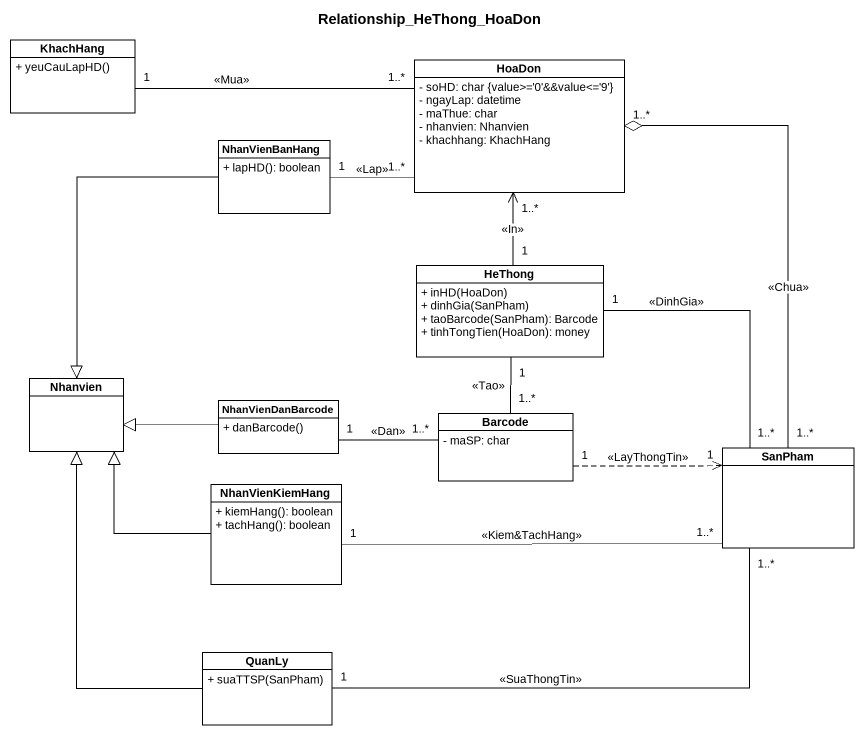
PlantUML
@startuml
title Relationship_HeThong_HoaDon
hide circle
hide empty members
skinparam classAttributeIconSize 0
class KhachHang {
  + yeuCauLapHD()
}
class HoaDon {
  - soHD: char {value>='0'&&value<='9'}
  - ngayLap: datetime
  - maThue: char
  - nhanvien: Nhanvien
  - khachhang: KhachHang
}
class NhanVienBanHang {
  + lapHD(): boolean
}
class HeThong {
  + inHD(HoaDon)
  + dinhGia(SanPham)
  + taoBarcode(SanPham): Barcode
  + tinhTongTien(HoaDon): money
}
class Nhanvien
class NhanVienDanBarcode {
  + danBarcode()
}
class Barcode {
  - maSP: char
}
class SanPham
class NhanVienKiemHang {
  + kiemHang(): boolean
  + tachHang(): boolean
}
class QuanLy {
  + suaTTSP(SanPham)
}
KhachHang "1" -right- "1..*" HoaDon : <<Mua>>
NhanVienBanHang "1" -right- "1..*" HoaDon : <<Lap>>
NhanVienBanHang --|> Nhanvien
HeThong "1" -up-> "1..*" HoaDon : <<In>>
HeThong "1" -- "1..*" Barcode : <<Tao>>
HeThong "1" -- "1..*" SanPham : <<DinhGia>>
NhanVienDanBarcode -left-|> Nhanvien
NhanVienDanBarcode "1" -right- "1..*" Barcode : <<Dan>>
Barcode "1" .right.> "1" SanPham : <<LayThongTin>>
SanPham "1..*" -up-o "1..*" HoaDon : <<Chua>>
NhanVienKiemHang -left-|> Nhanvien
NhanVienKiemHang "1" -right- "1..*" SanPham : <<Kiem&TachHang>>
QuanLy -up-|> Nhanvien
QuanLy "1" -right- "1..*" SanPham : <<SuaThongTin>>
@enduml
